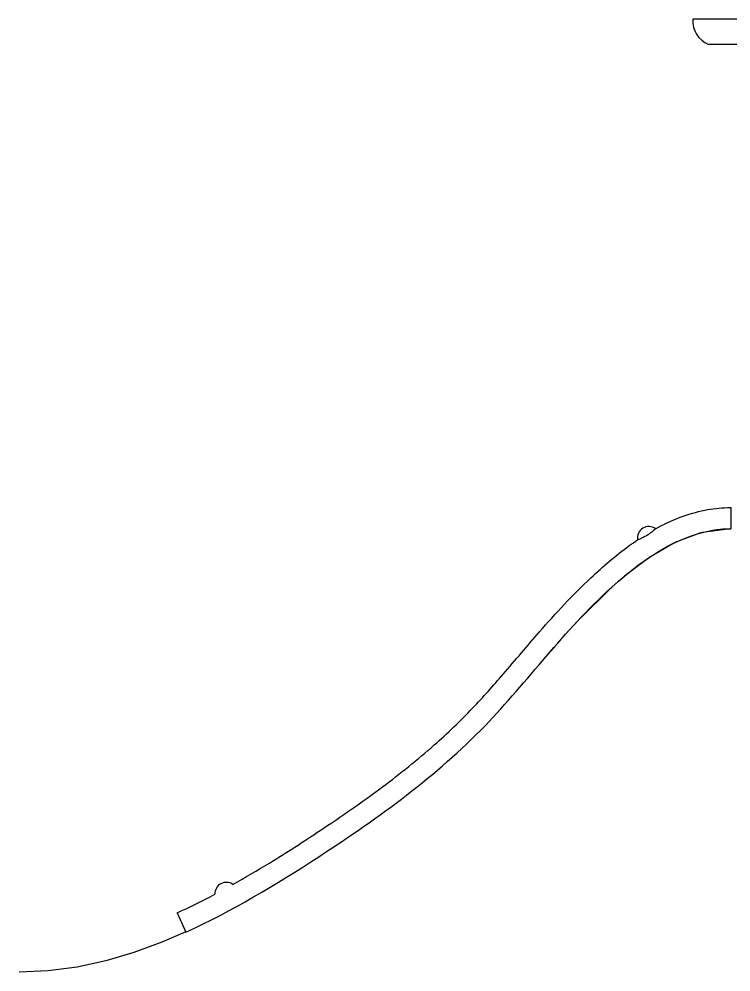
# Model space of a CAD drawing. Header units: millimetres. Extents: x 0 to 13338, y 0 to 11580.
# Drawn here: x 11513.4 to 11681.9, y 4816.2 to 5041.7 of the extents above; entities that cross this region are included whole.
import ezdxf

# ---------------------------------------------------------------- set-up
doc = ezdxf.new("R2010")
doc.units = ezdxf.units.MM
doc.layers.add('dwgmodels.com', color=250, linetype='Continuous')

# ---------------------------------------------------------------- blocks, each defined once
blk = doc.blocks.new('Public Light 11_side_dwgmodels.com')
at = {"color": 0}
for p, q in [((-442.61, 4330.92), (-590.61, 4330.92)), ((-442.61, 4330.92), (-590.61, 4330.92)), ((-446.32, 4324.92), (-586.91, 4324.92)), ((-446.32, 4324.92), (-586.91, 4324.92)), ((-581.61, 4215.32), (-581.61, 4210.32)), ((-581.61, 4215.32), (-581.61, 4210.32)), ((-581.72, 4210.32), (-588.34, 4209.45)), ((-588.57, 4209.39), (-594.86, 4207.03)), ((-595.13, 4206.9), (-601.03, 4203.45)), ((-601.36, 4203.22), (-606.82, 4199.07)), ((-607.51, 4198.49), (-609.29, 4196.94)), ((-609.99, 4196.31), (-617.22, 4189.18)), ((-617.8, 4188.57), (-621.68, 4184.29)), ((-623, 4182.79), (-625.49, 4179.91)), ((-712.68, 4119.42), (-710.61, 4114.86)), ((-712.68, 4119.42), (-710.61, 4114.86)), ((-710.63, 4114.89), (-716.32, 4112.44)), ((-716.32, 4112.44), (-722.91, 4110.03)), ((-722.91, 4110.03), (-729.59, 4108.06)), ((-736.35, 4106.58), (-743.19, 4105.65)), ((-729.59, 4108.06), (-736.35, 4106.58)), ((-743.19, 4105.65), (-750.11, 4105.33))]:
    blk.add_line(p, q, dxfattribs=at)
for centre, radius, start, end in [((-584.56, 4330.52), 6.07, 176.1674, 247.1977), ((-601.05, 4208.11), 2.7, 53.662, 189.3317), ((-701.05, 4123.92), 2.7, 54.8085, 182.3391)]:
    blk.add_arc(centre, radius, start, end, dxfattribs=at)
for points, knots in [([(-599.45, 4210.28), (-597.57, 4211.32), (-595.62, 4212.25), (-591.72, 4213.72), (-589.78, 4214.3), (-586.04, 4215.05), (-584.23, 4215.26), (-582.16, 4215.31), (-581.89, 4215.32), (-581.61, 4215.32)], [0, 0, 0, 0, 6.452684, 6.452684, 12.491013, 12.491013, 17.903674, 17.903674, 18.720094, 18.720094, 18.720094, 18.720094]), ([(-710.61, 4114.86), (-699.74, 4119.78), (-674.28, 4135.16), (-639.19, 4160.64), (-615.32, 4194.57), (-592.09, 4210.32), (-581.61, 4210.32)], [40.934473, 40.934473, 40.934473, 40.934473, 76.060047, 126.130199, 170.575365, 201.993771, 201.993771, 201.993771, 201.993771]), ([(-710.61, 4114.86), (-699.74, 4119.78), (-674.28, 4135.16), (-639.19, 4160.64), (-615.32, 4194.57), (-592.09, 4210.32), (-581.61, 4210.32)], [40.934473, 40.934473, 40.934473, 40.934473, 76.060047, 126.130199, 170.575365, 201.993771, 201.993771, 201.993771, 201.993771]), ([(-599.45, 4210.28), (-599.45, 4210.28), (-599.47, 4210.26), (-599.56, 4210.18), (-599.63, 4210.12), (-599.83, 4209.95), (-599.97, 4209.83), (-600.28, 4209.57), (-600.45, 4209.44), (-600.74, 4209.23), (-600.85, 4209.15), (-601.06, 4209.01), (-601.15, 4208.95), (-601.28, 4208.86), (-601.33, 4208.84), (-601.41, 4208.79), (-601.44, 4208.76), (-601.51, 4208.72), (-601.55, 4208.7), (-601.65, 4208.64), (-601.71, 4208.61), (-601.93, 4208.48), (-602.09, 4208.39), (-602.48, 4208.19), (-602.7, 4208.09), (-603.13, 4207.9), (-603.31, 4207.82), (-603.6, 4207.71), (-603.69, 4207.68), (-603.71, 4207.67), (-603.72, 4207.67), (-603.72, 4207.67)], [-16.07575, -16.07575, -16.07575, -16.07575, -15.399235, -15.399235, -14.679396, -14.679396, -13.823057, -13.823057, -13.078336, -13.078336, -12.645385, -12.645385, -12.312669, -12.312669, -12.153787, -12.153787, -12.032181, -12.032181, -11.900916, -11.900916, -11.694599, -11.694599, -11.122497, -11.122497, -10.268336, -10.268336, -9.274898, -9.274898, -8.22903, -8.22903, -8.039428, -8.039428, -8.039428, -8.039428]), ([(-599.45, 4210.28), (-599.45, 4210.28), (-599.47, 4210.26), (-599.56, 4210.18), (-599.63, 4210.12), (-599.83, 4209.95), (-599.97, 4209.83), (-600.28, 4209.57), (-600.45, 4209.44), (-600.74, 4209.23), (-600.85, 4209.15), (-601.06, 4209.01), (-601.15, 4208.95), (-601.28, 4208.86), (-601.33, 4208.84), (-601.41, 4208.79), (-601.44, 4208.76), (-601.51, 4208.72), (-601.55, 4208.7), (-601.65, 4208.64), (-601.71, 4208.61), (-601.93, 4208.48), (-602.09, 4208.39), (-602.48, 4208.19), (-602.7, 4208.09), (-603.13, 4207.9), (-603.31, 4207.82), (-603.6, 4207.71), (-603.69, 4207.68), (-603.71, 4207.67), (-603.72, 4207.67), (-603.72, 4207.67)], [-16.07575, -16.07575, -16.07575, -16.07575, -15.399235, -15.399235, -14.679396, -14.679396, -13.823057, -13.823057, -13.078336, -13.078336, -12.645385, -12.645385, -12.312669, -12.312669, -12.153787, -12.153787, -12.032181, -12.032181, -11.900916, -11.900916, -11.694599, -11.694599, -11.122497, -11.122497, -10.268336, -10.268336, -9.274898, -9.274898, -8.22903, -8.22903, -8.039428, -8.039428, -8.039428, -8.039428]), ([(-699.49, 4126.12), (-696.59, 4127.75), (-693.71, 4129.45), (-686.82, 4133.67), (-682.82, 4136.25), (-673.86, 4142.18), (-668.92, 4145.6), (-659.9, 4152.36), (-655.78, 4155.66), (-648.69, 4161.91), (-645.66, 4164.8), (-640.27, 4170.44), (-637.87, 4173.16), (-632.64, 4179.21), (-629.83, 4182.57), (-623.08, 4190.31), (-619.08, 4194.65), (-611.9, 4201.39), (-608.88, 4203.98), (-605.03, 4206.77), (-604.38, 4207.22), (-603.72, 4207.67)], [0, 0, 0, 0, 10.002165, 10.002165, 24.262482, 24.262482, 42.254439, 42.254439, 58.072392, 58.072392, 70.614922, 70.614922, 81.475249, 81.475249, 94.610136, 94.610136, 112.280597, 112.280597, 124.161389, 124.161389, 126.546669, 126.546669, 126.546669, 126.546669])]:
    blk.add_open_spline(points, degree=3, knots=knots, dxfattribs=at)
blk.add_open_spline([(-712.68, 4119.42), (-709.65, 4120.78), (-706.68, 4122.26), (-703.75, 4123.81)], degree=3, dxfattribs=at)

msp = doc.modelspace()

# ---------------------------------------------------------------- block references
at = {"layer": 'dwgmodels.com'}
msp.add_blockref('Public Light 11_side_dwgmodels.com', (12263.53, 710.8), dxfattribs=at)

doc.saveas('drawing.dxf')
